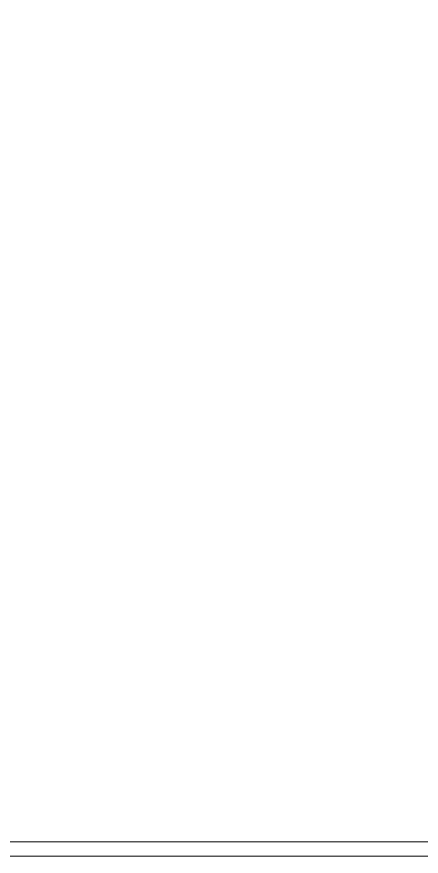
# Model space of a CAD drawing. Header units: millimetres. Extents: x 1499747 to 4341325, y -28481 to 441852.
# Drawn here: x 2916791 to 2930869, y -26902 to 2300 of the extents above; entities that cross this region are included whole.
import ezdxf
from ezdxf.xclip import XClip

# ---------------------------------------------------------------- set-up
doc = ezdxf.new("R2010")
doc.units = ezdxf.units.MM
doc.header["$MEASUREMENT"] = 0
doc.header["$XCLIPFRAME"] = 0
doc.layers.add('4  Фасад_28_0_Ном._пера__7_Ном._пера__7', color=7, linetype='Continuous', lineweight=18)
doc.layers.add('Чертеж и Рисунок', color=7, linetype='Continuous')

# ---------------------------------------------------------------- blocks, each defined once
blk = doc.blocks.new('Чертеж_8_28', base_point=(1788943.751316219, 9891.272697047283))
at = {"layer": '4  Фасад_28_0_Ном._пера__7_Ном._пера__7', "linetype": 'Continuous', "flags": 128}
for points in [[(1761999.967227639, 58941.9342099951), (1761999.967227639, 1272.27340230898), (1843499.967227639, 1272.27340230898), (1843499.967227639, 58941.93420999509)], [(1759999.967227639, 772.2734023089797), (1843999.967227639, 772.2734023089797)]]:
    blk.add_lwpolyline(points, dxfattribs=at)

msp = doc.modelspace()

# ---------------------------------------------------------------- block references
at = {"layer": 'Чертеж и Рисунок', "linetype": 'Continuous'}
ref = msp.add_blockref('Чертеж_8_28', (2895146.609553675, -17783.33842820868), dxfattribs=at)
XClip(ref).set_block_clipping_path([(1760000, -786.4933891525507), (1844000, 58941.9342099951)])

doc.saveas('drawing.dxf')
